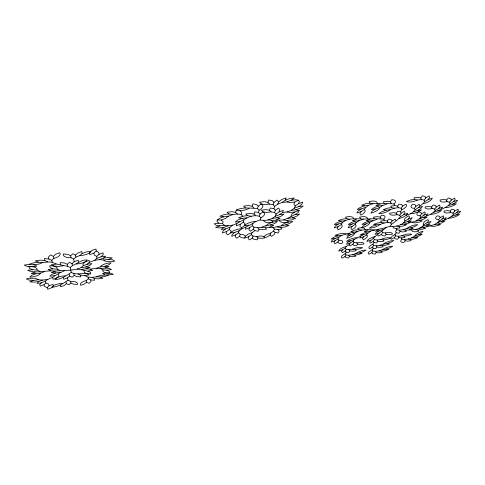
<?xml version="1.0" encoding="UTF-8"?>
<svg xmlns="http://www.w3.org/2000/svg" width="485" height="485" viewBox="0 0 485 485"><rect width="100%" height="100%" fill="white"/><g stroke="black" fill="none" stroke-linecap="round" stroke-linejoin="round"><path stroke-width="0.73" d="M251.121 216.219L247.495 215.625L242.888 216.207L241.142 214.588C236.85 213.394 232.37 214.394 228.399 216.189C224.5 216.522 220.281 217.207 217.335 220.002L216.959 221.596L218.844 223.167L222.585 223.724L224.422 225.27C237.511 228.756 246.192 212.703 259.257 216.225L260.875 217.807L260.13 219.941L255.886 221.499A8.888 3.686 -13.5 0 0 244.355 225.725L241.572 227.804L239.869 226.307L240.493 224.215L243.312 222.1L243.961 219.966M222.585 223.724L223.124 221.578L221.263 219.996L217.335 220.002M232.648 225.228L229.884 227.332L229.32 229.399L226.598 231.466L226.058 233.485L227.817 234.928L230.514 232.903A8.791 3.607 -13 0 1 241.857 228.756C246.738 226.713 251.485 224.428 255.886 221.499M237.426 213.982L235.625 212.333L236.256 210.066C242.93 206.895 250.418 208.198 257.456 208.532L259.117 210.193L258.366 212.424L260.008 214.049L259.257 216.225M236.88 223.67L236.274 225.767L240.493 224.215M241.142 214.588L241.791 212.357L240.014 210.696L236.256 210.066M238.493 232.818L235.777 234.837L235.195 236.807L236.874 238.208L239.566 236.231L240.172 234.255L238.493 232.818L239.099 230.805L241.857 228.756M253.788 207.895L252.079 206.204L252.806 203.888L256.517 204.549L258.208 206.252L257.456 208.532M246.028 227.229L245.386 229.272L249.545 227.75L252.352 225.683L253.043 223.603M239.566 236.231L241.221 237.632L244.658 238.099L245.283 236.159L248.011 234.17L252.109 232.679L254.874 230.666L258.299 231.169L259.008 229.162L257.432 227.695L253.97 227.174L252.352 225.683M249.545 227.75L248.884 229.787L250.502 231.242L253.279 229.211L253.97 227.174M255.686 215.637L254.025 214.03L254.752 211.812L258.366 212.424M251.436 234.655L248.708 236.631L248.071 238.565L249.654 239.936L252.352 237.989L253.018 236.062L251.436 234.655L252.109 232.679M273.116 204.706L269.521 204.052L267.902 202.336L268.726 199.996L272.37 200.675L273.964 202.403L273.116 204.706L274.692 206.392L273.849 208.641L275.401 210.284L274.565 212.491L276.092 214.091L275.262 216.249C271.182 219.741 265.368 221.233 260.13 219.941M253.018 236.062L256.395 236.535L257.935 237.917L257.25 239.82L253.916 239.366L252.352 237.989M274.565 212.491L271.054 211.884L269.484 210.254L270.297 208.016L273.849 208.641M277.735 204.137L278.608 201.833L281.7 199.535L286.18 197.868L285.259 200.208L282.167 202.494L277.735 204.137L274.692 206.392M257.935 237.917C262.173 238.99 266.798 237.844 270.066 234.952L270.824 233.012L273.631 231.024L274.413 229.041L272.946 227.592C267.781 227.077 262.609 227.241 257.432 227.695M276.092 214.091L279.069 211.921L279.93 209.72L278.408 208.071L275.401 210.284M275.262 216.249L279.542 214.679L282.525 212.521L283.398 210.332L279.069 211.921M273.631 231.024L275.08 232.442L274.298 234.388L271.527 236.334L270.066 234.952M295.304 205.961L298.39 203.73L299.378 201.457L298.336 200.208L294.825 202.021L293.868 204.294L295.304 205.961L294.353 208.186L291.309 210.375L286.993 211.957L282.525 212.521M290.903 216.268L291.812 214.134L294.819 211.987L299.13 210.417L298.172 212.582C293.607 215.51 288.733 217.844 283.713 219.911C278.499 220.348 273.285 220.505 268.084 219.929M341.246 224.555L338.269 226.501L337.178 228.417L338.239 229.793A8.348 3.201 -16.1 0 0 341.246 224.555L342.374 222.597C348.339 217.674 356.378 218.705 363.423 219.141C370.207 218.705 376.984 218.65 383.75 219.123L384.563 220.536L387.279 221.045L388.067 222.439L390.74 222.936L391.504 224.306L390.183 226.174C380.331 229.811 369.206 229.775 360.022 235.055L363.847 234.528L367.751 233.17L370.71 231.333M337.881 238.929L335.044 240.742L334.013 242.506L335.05 243.755L337.863 241.973L338.906 240.208L337.881 238.929L338.942 237.135C344.362 233.346 351.243 232.982 357.493 231.466C362.925 229.005 368.933 229.684 374.638 229.963M355.099 224.482L352.098 226.41L350.946 228.314L351.922 229.672A8.281 3.128 -16.5 0 0 355.099 224.482L356.281 222.548L359.33 220.584L363.423 219.141M364.253 209.514L361.095 211.581L359.846 213.636L360.816 215.134A8.639 3.383 -17 0 0 364.253 209.514C367.236 204.397 374.553 202.475 380.101 203.864C384.757 203.494 389.406 203.354 394.02 204.015L394.814 205.567L397.597 206.155L398.361 207.683L401.101 208.259L401.841 209.762L400.41 211.775L401.15 213.242L399.731 215.219L400.464 216.656C397.912 219.675 394.748 222.033 391.504 224.306M363.847 234.528L354.171 239.487L353.062 241.239L350.225 243.003L349.139 244.725L346.338 246.465L345.284 248.15L342.519 249.866L341.488 251.521L342.452 252.679L345.187 250.994L346.229 249.332L348.909 249.708L352.601 249.187A7.621 2.649 -16.3 0 1 362.628 247.756L358.906 249.035L355.244 249.557L352.601 249.187M355.935 253.485L359.543 252.97L363.216 251.715L365.987 250.048A7.518 2.571 -16.4 0 0 355.935 253.485L352.274 254.74L348.654 255.262L346.029 254.916L345.005 256.517L342.319 258.147A7.536 2.601 -16 0 1 345.096 253.782L346.132 252.151L348.782 252.515L349.837 250.878L352.48 251.242L356.129 250.721L355.244 249.557M349.139 244.725L350.079 245.937L352.892 244.197L353.989 242.476L356.687 242.882A7.754 2.74 -16.4 0 1 363.956 243.979L360.252 244.501L357.591 244.1L356.687 242.882M360.925 236.347L359.773 238.123L363.641 236.777L366.557 234.97L367.751 233.17M352.274 254.74L354.868 255.086L355.741 256.201L352.158 256.723L349.564 256.383L348.533 257.959L345.932 257.626L345.005 256.517M357.591 244.1L356.481 245.798L353.808 245.41L352.892 244.197M363.641 236.777L362.477 238.547L363.362 239.802A7.942 2.868 -16.6 0 0 366.557 234.97M380.998 218.602L380.155 217.165L381.477 215.182A8.372 3.146 -17.4 0 1 383.75 219.123M391.195 203.415L390.376 201.833L391.813 199.681A8.748 3.395 -18.1 0 1 394.02 204.015M386.23 227.544C380.337 231.988 374.753 236.747 369.515 241.857L370.346 243.076L373.214 241.336L374.408 239.614L377.009 240.033L380.701 239.511A7.742 2.686 -17.1 0 1 390.728 238.105L392.001 236.371L394.96 234.601L396.269 232.836L398.809 233.279L400.137 231.509L402.665 231.951L406.345 231.442L405.678 230.157L403.15 229.702L399.434 230.211L396.875 229.757L396.154 228.447L393.559 227.98L392.814 226.647L390.183 226.174M387.279 221.045L388.612 219.117L391.316 219.632L392.086 221.033L390.74 222.936M397.597 206.155L399.04 204.07L401.81 204.664L402.556 206.204L401.101 208.259M383.568 244.028L387.175 243.518L390.922 242.239L393.814 240.524A7.639 2.607 -17.2 0 0 383.568 244.028L379.834 245.307L376.214 245.822L373.656 245.44L372.492 247.101L369.685 248.781A7.651 2.637 -16.8 0 1 372.85 244.246L374.026 242.555L376.609 242.955L377.809 241.257L380.379 241.657L384.029 241.142L383.271 239.923L380.701 239.511M377.724 234.825L378.536 236.098L381.477 234.303L382.732 232.521L385.351 232.964A7.875 2.777 -17.2 0 1 392.413 234.17L388.709 234.685L386.121 234.249L385.351 232.964M399.731 215.219L397.045 214.685L396.287 213.224L397.694 211.224L400.41 211.775M382.659 249.642L386.205 249.126L389.873 247.877L392.711 246.216A7.487 2.51 -17 0 0 382.659 249.642L378.997 250.884L375.445 251.4L372.935 251.042L371.795 252.643L369.043 254.273A7.505 2.54 -16.7 0 1 372.14 249.896L373.292 248.265L375.826 248.635L377.003 246.998L379.525 247.374L383.108 246.859L382.356 245.689L379.834 245.307M386.121 234.249L384.86 236.013L382.265 235.577L381.477 234.303M378.997 250.884L381.477 251.242L382.222 252.364L378.7 252.873L376.221 252.521L375.075 254.11L372.589 253.758L371.795 252.643M400.464 216.656L403.635 214.703L405.066 212.727L404.351 211.26L401.15 213.242M399.07 218.596L403.12 217.177L406.291 215.237L407.727 213.273L403.635 214.703M396.875 229.757L395.554 231.557L396.269 232.836M424.108 200.147L421.429 199.535L420.786 197.953L422.368 195.801L425.066 196.437L425.691 198.032L424.108 200.147L424.727 201.705C421.938 204.894 418.549 207.422 415.069 209.847C413.281 213.042 409.54 214.158 406.291 215.237M392.814 226.647C397.251 226.155 402.483 225.028 405.036 221.002A8.257 2.977 -18.3 0 1 408.922 215.764L409.601 217.183L408.17 219.105L405.036 221.002M415.069 209.847L414.402 208.362L415.912 206.325L419.21 204.294L419.852 205.816M383.271 239.923L386.933 239.408L390.728 238.105L391.456 239.335L394.384 237.589L395.675 235.862L398.191 236.286L401.835 235.771A7.742 2.649 -17.6 0 1 411.741 234.382L407.933 235.686L404.32 236.195L401.835 235.771M404.32 236.195L404.975 237.432L401.368 237.935L398.882 237.523L397.585 239.232L395.093 238.82L394.384 237.589M424.727 201.705L428.085 199.632L429.692 197.516L429.092 195.922L425.691 198.032M420.665 217.189L420.046 215.783L421.544 213.849L424.769 211.896L425.363 213.339C422.659 216.34 419.392 218.705 416.045 220.978C410.959 222.566 405.806 223.864 400.555 224.761M402.035 239.16L404.49 239.566L408.067 239.056L410.486 239.463L411.104 240.657L407.558 241.16L405.139 240.766L403.835 242.433A7.681 2.601 -17.7 0 1 402.035 239.16L401.368 237.935M434.669 209.053L432.129 208.495L431.565 207.016L433.147 204.997L435.712 205.567L436.257 207.059L434.669 209.053L435.215 210.508C431.298 215.304 424.551 216.425 419.192 219.093M426.382 215.795L427.903 213.867L423.854 215.273M405.678 230.157C411.923 229.69 419.743 230.533 423.92 224.634A8.069 2.807 -18.6 0 1 427.958 219.59L428.522 220.948L427.036 222.797L423.92 224.634M435.215 210.508L438.495 208.544L440.101 206.555L439.574 205.064L436.257 207.059M449.601 202.178L447.091 201.59L446.6 200.056L448.279 197.977L450.808 198.583L451.286 200.129L449.601 202.178L450.074 203.688C446.012 208.562 439.155 209.738 433.651 212.466M440.998 209.102L442.611 207.113L438.495 208.544M439.125 220.924L438.616 219.578L440.162 217.71L443.375 215.825L443.86 217.207C441.089 220.093 437.816 222.379 434.475 224.579C429.522 226.113 424.502 227.38 419.398 228.259M450.074 203.688L453.451 201.675L455.148 199.626L454.694 198.08L451.286 200.129M453.026 213.067L450.626 212.539L450.171 211.12L451.808 209.174L454.227 209.72L454.663 211.151L453.026 213.067L453.469 214.461C449.468 219.056 442.908 220.172 437.597 222.754M444.69 219.566L446.261 217.71L442.296 219.075M453.469 214.461L456.724 212.569L458.38 210.648L457.961 209.223L454.663 211.151M53.877 258.347L53.417 256.371L55.52 254.31L59.631 252.733A9.791 3.971 -6.3 0 1 53.877 258.347L51.804 260.372L52.271 262.306C57.927 265.362 64.56 264.792 70.319 267.459L71.246 272.418C77.285 275.795 84.354 271.982 90.804 273.989L90.58 272.237C86.3 270.545 81.783 269.708 77.206 269.084C69.925 270.836 62.583 270.26 55.284 271.133C46.13 269.896 36.387 273.989 27.621 270.351L32.525 269.69L37.036 270.054L39.928 271.321M47.354 279.433L42.662 280.081L38.842 281.512L36.945 283.325C43.141 283.773 47.051 278.93 52.598 277.469C56.139 274.662 60.188 272.667 64.341 270.836M41.625 282.676L39.728 284.477L40.231 286.162L43.989 284.762L45.899 282.967L45.426 281.251M73.72 259.087L70.992 257.729L70.64 255.765L72.798 253.728L75.539 255.122L75.866 257.086L73.72 259.087L74.175 261.706L72.065 263.664L72.398 265.537L70.319 267.459M75.539 255.122L77.715 253.079L81.813 251.521L82.104 253.516L79.922 255.546L75.866 257.086M67.633 266.18L67.269 264.313L69.361 262.349L72.065 263.664M47.166 287.55L49.064 285.792L52.823 284.398A8.997 3.316 -6.7 0 1 47.621 289.199L47.166 287.55L44.468 286.435L43.989 284.762M72.398 265.537C77.491 263.822 81.347 259.451 87.251 259.954L82.953 263.858L83.226 265.713L81.116 267.623L77.206 269.084M58.436 274.171L58.843 275.947L54.89 279.615C61.183 279.415 66.348 275.747 71.246 272.418M93.969 253.061L96.206 251.024L96 249.017A9.385 3.825 -7.9 0 0 89.901 254.595L93.969 253.061L94.187 255.019L96.757 256.383L96.951 258.305L94.757 260.269L89.325 262.306L87.173 264.234L83.226 265.713M63.359 277.547L63.729 279.275L67.542 277.863L69.555 276.032L69.209 274.274M62.274 283.392A8.821 3.249 -7.2 0 0 52.034 287.181C58.164 286.968 63.22 283.44 68.021 280.209L67.542 277.863M73.859 273.637L74.175 275.395L72.15 277.22L69.555 276.032M66.039 281.997L66.39 283.676L64.438 285.435L60.704 286.811L60.322 285.156M96.757 256.383L98.982 254.382L103.038 252.861L103.202 254.807L100.971 256.795L96.951 258.305M68.021 280.209L70.592 281.361L70.919 283.04L68.949 284.798L66.39 283.676M94.757 260.269L99.48 259.633L103.475 258.135L105.706 256.165L100.971 256.795M86.251 280.572L86.488 282.246L84.475 283.992L80.759 285.356A8.645 3.207 -8.1 0 1 86.251 280.572L88.288 278.802L88.058 277.093L84.663 275.486L80.571 275.165L78.018 273.964M228.399 216.189L225.573 218.389L221.263 219.996M228.102 225.816L223.882 227.368L221.154 229.466L225.689 228.878L229.884 227.332M225.689 228.878L222.967 230.951L222.445 232.988L226.598 231.466M258.208 206.252L261.215 203.967L264.865 204.628L269.521 204.052M273.964 202.403L277.044 200.099L278.608 201.833M239.099 230.805L234.958 232.321L232.248 234.346L231.684 236.328L235.777 234.837M260.008 214.049L262.949 211.848L266.514 212.454L271.054 211.884M282.167 202.494L286.762 201.93L291.212 200.287L294.346 197.989L289.727 198.553L285.259 200.208M265.98 225.61L268.842 223.543L273.037 222.015L277.426 221.445C273.194 225.683 266.871 224.7 261.815 227.125M294.353 208.186L298.705 206.592L301.797 204.373L302.798 202.112L298.39 203.73M256.395 236.535L260.669 235.959L264.004 236.431L266.762 234.473L270.824 233.012M281.403 225.525L284.289 223.482L288.466 221.972L292.782 221.409C287.126 225.737 279.621 225.937 272.946 227.592M342.374 222.597L338.287 224.046L335.311 226.004L334.232 227.932L338.269 226.501M365.538 207.416L361.295 208.932L358.136 211.011L356.899 213.079L361.095 211.581M356.281 222.548L352.225 223.979L349.218 225.919L348.078 227.829L352.098 226.41M379.616 207.531L375.396 209.029L372.213 211.084L370.916 213.133A8.663 3.371 -17.5 0 0 379.616 207.531L382.847 205.452L387.097 203.942M338.942 237.135L335.038 238.499L332.201 240.317L331.182 242.094L335.044 240.742M349.655 233.382L346.745 235.225L350.631 234.698L354.553 233.321L357.493 231.466M377.045 219.129C371.934 221.827 365.078 222.797 361.64 227.726L357.718 228.259L358.664 229.611L361.446 230.084M350.631 234.698L347.733 236.528L346.636 238.323A8.087 2.989 -16.3 0 0 354.553 233.321M402.556 206.204L405.836 204.143A8.591 3.256 -18.2 0 1 401.841 209.762M354.171 239.487L350.328 240.821L347.49 242.597L346.417 244.325L350.225 243.003M378.47 229.441L375.481 231.284L379.282 230.763L383.211 229.399M392.086 221.033L395.196 219.111L395.948 220.517M379.282 230.763L376.311 232.594L375.081 234.388L378.967 233.042M413.584 211.842L417.694 210.405L420.95 208.411L422.483 206.392L418.331 207.847M403.641 222.888L407.624 221.506L410.759 219.608L412.195 217.698L408.17 219.105M408.297 222.87L411.413 220.99L407.624 221.506M448.419 205.701L452.553 204.258L455.918 202.263L457.622 200.22L453.451 201.675M422.471 226.446L426.37 225.107L429.486 223.276L430.977 221.439L427.036 222.797M426.933 226.416L430.031 224.603L426.37 225.107M408.067 239.056L411.826 237.771L414.79 236.043A7.754 2.619 -18.1 0 1 422.999 231.266L421.586 233.006L418.579 234.752L414.79 236.043M451.856 216.346L455.839 214.976L459.095 213.091L460.75 211.181L456.724 212.569M29.252 264.367L33.853 264.755L36.811 266.083A9.755 3.862 -5.8 0 1 24.25 265.028C29.167 265.046 33.344 262.149 38.26 262.161C42.953 263.222 47.578 261.251 52.271 262.306M42.825 262.561L38.806 264.095L33.853 264.755M82.104 253.516L86.197 251.97L91.071 251.327A9.573 3.916 -7.3 0 1 79.922 255.546M35.078 271.982L31.161 273.467L35.629 273.807L40.449 273.152L44.359 271.673M35.629 273.807L31.731 275.28L29.815 277.165A9.488 3.637 -6 0 0 40.449 273.152M74.175 261.706L78.176 260.196L78.479 262.1M55.284 271.133L51.38 272.6L55.714 272.946L60.443 272.297M42.662 280.081L38.327 279.772L33.592 280.427L29.767 281.864L34.138 282.161L38.842 281.512M55.714 272.946L51.828 274.401L49.852 276.268L54.569 275.619M81.116 267.623L85.803 266.986L89.731 265.519L91.877 263.604L87.173 264.234M99.48 259.633L103.632 260.027L108.313 259.396L112.302 257.911L108.179 257.505L103.475 258.135M81.401 269.436L86.057 268.799L89.961 267.344L85.803 266.986M249.108 208.477L244.707 210.114L240.014 210.696M86.057 268.799L90.192 269.151L96.497 268.29L100.395 266.841A8.912 3.48 -8.5 0 1 111.107 262.864L108.907 264.762L104.996 266.216L100.395 266.841M242.888 216.207L238.571 217.807L242.239 218.389L246.816 217.807M96.497 268.29L100.565 268.642L105.136 268.011L109.028 266.574L104.996 266.216M224.422 225.27L219.832 225.858L215.607 227.423L219.323 227.956L223.882 227.368M242.239 218.389L237.947 219.972L235.128 222.124L239.693 221.536M88.058 277.093L92.077 277.408L96.57 276.777L100.365 275.383L113.229 274.455A8.688 3.286 -8.5 0 0 102.474 273.576L104.851 274.759M108.779 275.074L104.99 276.462L100.534 277.087L96.57 276.777M291.309 210.375L295.765 209.811L300.094 208.229L303.18 206.028L298.705 206.592M272.327 218.377L276.765 217.813L281.027 216.255L283.998 214.115L279.542 214.679M275.941 219.923L280.178 218.377L276.765 217.813M287.938 218.377L292.303 217.813L296.541 216.274L299.542 214.158L295.159 214.716M269.581 227.077L273.734 225.567L270.357 225.04M244.658 238.099L248.708 236.631M368.745 205.313L364.568 205.846L360.307 207.374L357.13 209.471L361.295 208.932M380.101 203.864L375.839 205.385L378.736 205.979L382.847 205.452M378.736 205.979L374.499 207.489L371.298 209.562L375.396 209.029M345.399 220.614L341.313 221.154L337.208 222.615L334.213 224.585L338.287 224.046M356.505 219.147L352.401 220.602L355.305 221.124L359.33 220.584M355.305 221.124L351.225 222.566L348.212 224.519L352.225 223.979M390.164 209.684L386.139 210.211L381.968 211.684L378.803 213.703A8.609 3.304 -17.8 0 0 390.164 209.684L394.347 208.204L398.361 207.683M370.267 219.135L366.187 220.572L369.012 221.087L372.971 220.56M428.085 199.632L432.335 198.135A8.694 3.256 -19 0 1 423.162 203.779M369.012 221.087L364.95 222.518L361.913 224.452L365.866 223.918M341.822 235.292L337.906 235.825L333.989 237.201L331.134 239.038L335.038 238.499M380.185 224.361L376.299 224.888L372.304 226.283L369.297 228.168A8.245 3.062 -17.2 0 0 380.185 224.361L384.193 222.961L388.067 222.439M368.079 230.023L364.132 231.4L366.872 231.86M416.045 220.978L419.804 220.469L423.793 219.087L426.964 217.195L423.199 217.704M342.519 249.866L338.785 251.151A7.712 2.722 -16 0 1 346.338 246.465M370.692 240.136L366.884 241.451A7.827 2.764 -16.9 0 1 374.79 236.619M403.15 229.702L407.048 228.356A7.954 2.771 -18 0 1 417.743 224.67L414.657 226.501L410.753 227.847L407.048 228.356M409.364 229.641L413.25 228.308L410.753 227.847M434.475 224.579L438.107 224.076L442.011 222.742L445.163 220.911L441.526 221.409M411.826 237.771L415.396 237.268L419.167 235.983L422.156 234.249L418.579 234.752M354.868 255.086L358.463 254.57L362.113 253.322L359.543 252.97M381.477 251.242L385.005 250.733L388.661 249.49L386.205 249.126M382.356 245.689L385.951 245.18L389.673 243.906L387.175 243.518M410.486 239.463L414.038 238.959L417.791 237.68L415.396 237.268M84.663 275.486L89.222 274.856L84.22 272.455L83.96 270.672M415.524 229.587L417.979 230.035L421.617 229.532L425.478 228.205L423.047 227.75M350.328 240.821L346.526 241.354A7.893 2.843 -16.4 0 1 357.051 237.692M396.154 228.447L399.907 227.932L399.197 226.604L396.603 226.131M88.082 271.018L92.683 270.387L90.192 269.151M65.36 275.71L60.698 276.353L53.029 279.214L52.598 277.469M100.565 268.642L102.984 269.872L106.991 270.212L111.514 269.587L109.149 268.363L105.136 268.011M455.839 214.976L459.501 214.479A8.172 2.813 -19.2 0 1 448.643 218.208M358.664 229.611L354.747 230.145L350.782 231.539L353.601 232M399.197 226.604L402.956 226.089L406.903 224.725L404.332 224.246M56.133 264.119L51.264 264.774L56.878 267.374L57.303 269.223L60.043 270.484M384.563 220.536L380.652 221.063L381.477 222.463L384.193 222.961M381.477 222.463L377.579 222.985L373.559 224.391L376.299 224.888M63.299 265.81L58.485 266.453L49.652 265.701L50.119 267.581L52.932 268.866L57.303 269.223M76.363 264.046L81.116 263.41L89.082 260.421L89.325 262.306M52.932 268.866L48.112 269.514L50.925 270.782M417.694 210.405L421.58 209.89L418.337 211.866L414.238 213.297L410.371 213.806M274.413 229.041L277.729 229.55L281.997 228.987L280.572 227.538L277.256 227.029M437.719 211.054L441.508 210.551A8.36 2.989 -19 0 1 430.419 214.394M234.958 232.321L230.514 232.903L231.078 230.878L229.32 229.399M452.553 204.258L456.361 203.761A8.494 3.037 -19.5 0 1 445.097 207.671M349.509 219.153L346.551 218.62L342.446 219.159L338.318 220.626L341.313 221.154M280.572 227.538L284.853 226.974L288.987 225.489L285.707 224.961M394.814 205.567L390.758 206.095L391.565 207.629L394.347 208.204M248.829 225.149L244.355 225.725L245.004 223.64L243.312 222.1M283.713 219.911L287.059 220.463L291.4 219.899L295.614 218.377L292.303 217.813M391.565 207.629L387.515 208.156L383.326 209.641L386.139 210.211M294.819 211.987L290.394 212.551L286.993 211.957M373.026 203.785L370.067 203.173L365.872 203.706L361.58 205.246L364.568 205.846M218.844 223.167L214.206 223.761L216.098 225.313L219.832 225.858M417.415 200.05L414.699 199.438L410.656 199.953L406.394 201.463A8.803 3.365 -18.9 0 0 417.415 200.05L421.429 199.535M294.825 202.021L290.266 202.584L286.762 201.93M232.751 214.57L228.981 213.958L224.264 214.546L219.905 216.177L223.712 216.777M291.212 200.287L295.795 199.723L298.336 200.208M33.592 280.427L29.191 280.118L26.293 278.917A9.27 3.462 -6.2 0 1 38.327 279.772M88.288 278.802L90.725 279.948L94.69 280.239L94.496 278.56L92.077 277.408M94.496 278.56L98.449 278.863L102.893 278.238L100.534 277.087M47.772 261.906L44.862 260.548L40.285 260.142L35.284 260.803L38.26 262.161M51.804 260.372L48.918 259.002L44.347 258.584L44.862 260.548M108.313 259.396L112.405 259.796L114.806 261.094A9.118 3.65 -8.5 0 1 103.632 260.027M240.172 234.255L243.652 234.746L245.283 236.159M275.08 232.442L278.354 232.927L279.16 230.975L277.729 229.55M259.008 229.162L262.415 229.672L266.75 229.102L265.228 227.647M337.906 235.825L335.032 235.377A8.075 2.995 -16.1 0 1 345.75 233.915M235.625 212.333L231.854 211.715L227.119 212.303L228.981 213.958M254.025 214.03L250.393 213.424L245.774 214.006L247.495 215.625M269.484 210.254L265.919 209.635L261.318 210.205L262.949 211.848A9.13 3.892 -13.7 0 1 260.875 217.807M252.079 206.204L248.35 205.549L243.615 206.131L245.386 207.835M295.765 209.811L299.13 210.417M267.902 202.336L264.246 201.663L259.536 202.239L261.215 203.967A9.348 4.08 -13.7 0 1 259.117 210.193M380.155 217.165L377.366 216.631L373.371 217.159L374.25 218.608M419.804 220.469L422.314 220.966A8.184 2.916 -18.4 0 1 412.068 222.354M438.107 224.076L440.483 224.549A8.002 2.746 -18.7 0 1 430.577 225.913M396.287 213.224L393.559 212.679L389.588 213.2A8.5 3.189 -18.1 0 0 397.045 214.685M390.376 201.833L387.515 201.214L383.368 201.742L384.229 203.336M431.565 207.016L428.989 206.452L425.096 206.962A8.524 3.11 -19.1 0 0 432.129 208.495M450.171 211.12L447.74 210.587L443.975 211.09A8.33 2.922 -19.3 0 0 450.626 212.539M420.786 197.953L418.07 197.328L414.014 197.844L414.699 199.438M446.6 200.056L444.054 199.456L440.144 199.965A8.657 3.159 -19.6 0 0 447.091 201.59M45.899 282.967L48.615 284.113L49.064 285.792M32.525 269.69L29.567 268.399L28.967 266.501A9.609 3.716 -5.8 0 1 37.036 270.054M70.919 283.04L73.453 284.161L77.485 284.44A8.797 3.256 -7.5 0 0 70.592 281.361M86.488 282.246L88.913 283.361L90.944 281.615L90.725 279.948M74.175 275.395L76.739 276.583L80.843 276.899L80.571 275.165M67.269 264.313L64.529 262.997L60.134 262.603L60.54 264.507M53.417 256.371L50.507 254.964L48.427 257.026L48.918 259.002M70.64 255.765L67.864 254.37L63.377 253.934A9.597 3.904 -7 0 0 70.992 257.729M106.991 270.212L109.355 271.418L109.477 273.158A8.809 3.401 -8.6 0 1 102.984 269.872M96.206 251.024L98.794 252.424L98.982 254.382M253.279 229.211L254.874 230.666M271.527 220.493L273.037 222.015A8.954 3.741 -14.3 0 1 263.628 220.505M287.059 220.463L288.466 221.972A8.863 3.656 -14.8 0 1 279.336 220.475M345.096 253.782L346.029 254.916M337.863 241.973L338.876 243.221L341.652 243.628A7.918 2.886 -15.9 0 0 338.906 240.208M345.187 250.994L346.132 252.151M348.654 255.262L349.564 256.383M345.284 248.15L346.229 249.332M348.909 249.708L349.837 250.878M353.062 241.239L353.989 242.476M346.551 218.62L345.502 217.141A8.487 3.292 -16.6 0 1 353.589 218.614M372.14 249.896L372.935 251.042M372.492 247.101L373.292 248.265M375.445 251.4L376.221 252.521M372.85 244.246L373.656 245.44M365.332 229.557L364.429 228.205L361.64 227.726A8.306 3.122 -16.9 0 0 369.903 222.5M373.214 241.336L374.026 242.555M376.214 245.822L377.003 246.998M360.549 218.614L359.585 217.153A8.421 3.213 -16.9 0 1 367.436 218.608M373.583 238.371L374.408 239.614M377.009 240.033L377.809 241.257M381.938 231.218L382.732 232.521M370.067 203.173L369.115 201.566A8.791 3.474 -17.5 0 1 377.191 203.251M394.96 234.601L395.675 235.862M398.191 236.286L398.882 237.523M399.434 230.211L400.137 231.509M404.49 239.566L405.139 240.766M417.979 230.035L418.579 231.309A7.93 2.74 -18.2 0 1 411.862 230.096M415.912 206.325L415.245 204.809L412.559 204.221A8.597 3.201 -18.8 0 0 414.402 208.362M421.544 213.849L420.925 212.406L418.337 211.866A8.36 3.019 -18.7 0 0 420.046 215.783M440.162 217.71L439.659 216.328L437.209 215.813A8.172 2.843 -19 0 0 438.616 219.578M264.004 236.431L264.361 237.959"/></g></svg>
